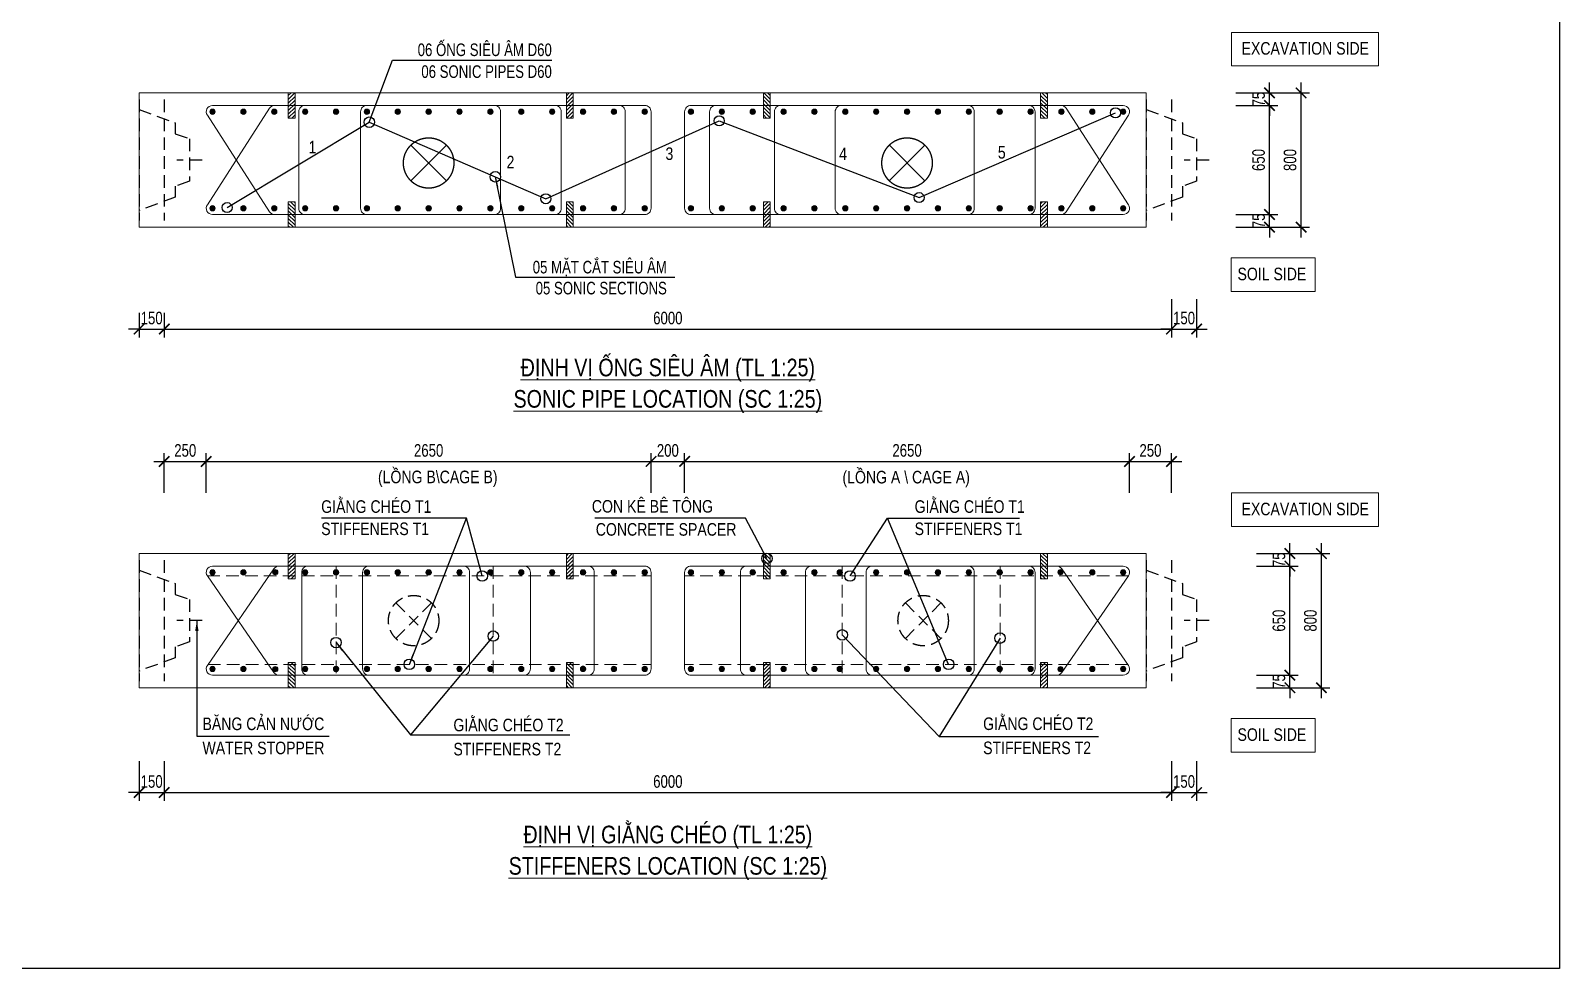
# Model space of a CAD drawing. Header units: millimetres. Extents: x 2746337 to 7547699, y -363432 to 15720.
# Drawn here: x 3008379 to 3044810, y -165266 to -142915 of the extents above; entities that cross this region are included whole.
import ezdxf
from ezdxf.enums import TextEntityAlignment as Align

# ---------------------------------------------------------------- set-up
doc = ezdxf.new("R2010")
doc.units = ezdxf.units.MM
doc.header["$LTSCALE"] = 1200
doc.header["$PDMODE"] = 3
doc.linetypes.add('CENTER', pattern=[2, 1.25, -0.25, 0.25, -0.25])
doc.linetypes.add('HIDDEN', pattern=[0.375, 0.25, -0.125])
for name, color, linetype, lineweight in [('5', 5, 'Continuous', 13), ('BOUND', 3, 'Continuous', 20), ('CWS', 8, 'HIDDEN', 9), ('ENOTE', 2, 'Continuous', 15), ('GRID', 74, 'CENTER', 15), ('K-THUOC', 1, 'Continuous', 18), ('LEADER', 8, 'Continuous', 9), ('MCT', 6, 'Continuous', 20), ('PIPE60', 1, 'Continuous', 25), ('T2HI', 4, 'HIDDEN', 13), ('TEXTMA', 2, 'Continuous', 13), ('TEXTVN', 2, 'Continuous', 20), ('TIE', 4, 'Continuous', 13)]:
    doc.layers.add(name, color=color, linetype=linetype, lineweight=lineweight)
for name, color, linetype in [('CDC.04.HIDDEN', 8, 'HIDDEN'), ('CDC.11.NOTE', 8, 'Continuous'), ('MCSA', 5, 'HIDDEN'), ('MIE', 5, 'HIDDEN')]:
    doc.layers.add(name, color=color, linetype=linetype)
doc.styles.add('DB_Arial', font='arial.ttf', dxfattribs={"width": 0.8})
doc.styles.add('SMTEXT', font='arial.ttf', dxfattribs={"width": 0.75})
doc.dimstyles.new('BSV1-100', dxfattribs={"dimtxt": 300, "dimasz": 250, "dimexe": 200, "dimexo": 0, "dimgap": 108, "dimtad": 1, "dimdec": 0, "dimdsep": 46, "dimtxsty": 'SMTEXT', "dimblk": 'ARCHTICK', "dimcen": 100, "dimdle": 250, "dimclrd": 256, "dimclre": 256, "dimclrt": 1, "dimadec": 0, "dimazin": 0, "dimtfac": 1, "dimtdec": 0, "dimtix": 1, "dimtmove": 2, "dimatfit": 3, "dimfxl": 720, "dimfxlon": 1, "dimtolj": 1, "dimtzin": 0, "dimarcsym": 0})
doc.dimstyles.new('BSV25', dxfattribs={"dimtxt": 300, "dimasz": 250, "dimexe": 200, "dimexo": 0, "dimgap": 108, "dimtad": 1, "dimdec": 0, "dimlfac": 0.25, "dimdsep": 46, "dimtxsty": 'SMTEXT', "dimblk": 'ARCHTICK', "dimcen": 100, "dimdle": 250, "dimclrd": 256, "dimclre": 256, "dimclrt": 2, "dimadec": 0, "dimazin": 0, "dimtfac": 1, "dimtdec": 0, "dimtix": 1, "dimtmove": 2, "dimatfit": 3, "dimfxl": 800, "dimfxlon": 1, "dimtolj": 1, "dimtzin": 0, "dimarcsym": 0})

# ---------------------------------------------------------------- blocks, each defined once
blk = doc.blocks.new('cws800')
at = {"layer": 'CDC.04.HIDDEN'}
for p, q in [((-600, 1440), (-600, -1440)), ((0, 1440), (0, -1440))]:
    blk.add_line(p, q, dxfattribs=at)
for points in [[(0, 1200), (-860, 888), (-860, 627), (-1200, 507), (-1200, -507), (-860, -627), (-860, -888), (0, -1200)], [(-1500, 0), (-900, 0)]]:
    blk.add_lwpolyline(points, dxfattribs=at)
blk = doc.blocks.new('_ArchTick')
at = {"color": 0, "linetype": 'ByBlock', "const_width": 0.15}
blk.add_lwpolyline([(-0.5, -0.5), (0.5, 0.5)], dxfattribs=at)
blk = doc.blocks.new('*D1508')
at = {"layer": 'Defpoints', "color": 0, "transparency": 16777216}
for p in [(3037364, -144400), (3038653, -144400), (3037364, -147600)]:
    blk.add_point(p, dxfattribs=at)
at = {"layer": 'K-THUOC', "lineweight": -2, "transparency": 16777216}
for p, q in [((3038653, -147850), (3038653, -144150)), ((3037853, -144400), (3038853, -144400)), ((3037853, -147600), (3038853, -147600))]:
    blk.add_line(p, q, dxfattribs=at)
at = {"layer": 'K-THUOC', "lineweight": -2, "transparency": 16777216, "xscale": 250, "yscale": 250, "zscale": 250}
for p, rotation in [((3038653, -144400), 90), ((3038653, -147600), 270)]:
    blk.add_blockref('_ArchTick', p, dxfattribs=dict(at, rotation=rotation))
at = {"layer": 'K-THUOC', "color": 2, "transparency": 16777216, "insert": (3038392, -146000), "char_height": 300, "attachment_point": 5, "rotation": 90, "style": 'SMTEXT'}
blk.add_mtext('\\A1;800', dxfattribs=at)
blk = doc.blocks.new('*D1509')
at = {"layer": 'Defpoints', "color": 0, "transparency": 16777216}
for p in [(3037364, -147300), (3037903, -147300), (3037006, -147600)]:
    blk.add_point(p, dxfattribs=at)
at = {"layer": 'K-THUOC', "lineweight": -2, "transparency": 16777216}
for p, q in [((3037903, -147300), (3037903, -147050)), ((3037364, -147300), (3038103, -147300)), ((3037903, -147600), (3037903, -147300)), ((3037103, -147600), (3038103, -147600)), ((3037903, -147600), (3037903, -147850))]:
    blk.add_line(p, q, dxfattribs=at)
at = {"layer": 'K-THUOC', "lineweight": -2, "transparency": 16777216, "xscale": 250, "yscale": 250, "zscale": 250}
for p, rotation in [((3037903, -147300), 270), ((3037903, -147600), 90)]:
    blk.add_blockref('_ArchTick', p, dxfattribs=dict(at, rotation=rotation))
at = {"layer": 'K-THUOC', "color": 2, "transparency": 16777216, "insert": (3037643, -147450), "char_height": 300, "attachment_point": 5, "rotation": 90, "style": 'SMTEXT'}
blk.add_mtext('\\A1;75', dxfattribs=at)
blk = doc.blocks.new('*D1510')
at = {"layer": 'Defpoints', "color": 0, "transparency": 16777216}
for p in [(3037006, -144700), (3037903, -144700), (3037006, -147300)]:
    blk.add_point(p, dxfattribs=at)
at = {"layer": 'K-THUOC', "lineweight": -2, "transparency": 16777216}
for p, q in [((3037903, -147550), (3037903, -144450)), ((3037103, -144700), (3038103, -144700)), ((3037103, -147300), (3038103, -147300))]:
    blk.add_line(p, q, dxfattribs=at)
at = {"layer": 'K-THUOC', "lineweight": -2, "transparency": 16777216, "xscale": 250, "yscale": 250, "zscale": 250}
for p, rotation in [((3037903, -144700), 90), ((3037903, -147300), 270)]:
    blk.add_blockref('_ArchTick', p, dxfattribs=dict(at, rotation=rotation))
at = {"layer": 'K-THUOC', "color": 2, "transparency": 16777216, "insert": (3037642, -146000), "char_height": 300, "attachment_point": 5, "rotation": 90, "style": 'SMTEXT'}
blk.add_mtext('\\A1;650', dxfattribs=at)
blk = doc.blocks.new('*D1511')
at = {"layer": 'Defpoints', "color": 0, "transparency": 16777216}
for p in [(3037006, -144400), (3037903, -144400), (3037006, -144700)]:
    blk.add_point(p, dxfattribs=at)
at = {"layer": 'K-THUOC', "lineweight": -2, "transparency": 16777216}
for p, q in [((3037903, -144400), (3037903, -144150)), ((3037103, -144400), (3038103, -144400)), ((3037903, -144700), (3037903, -144400)), ((3037103, -144700), (3038103, -144700)), ((3037903, -144700), (3037903, -144950))]:
    blk.add_line(p, q, dxfattribs=at)
at = {"layer": 'K-THUOC', "lineweight": -2, "transparency": 16777216, "xscale": 250, "yscale": 250, "zscale": 250}
for p, rotation in [((3037903, -144400), 270), ((3037903, -144700), 90)]:
    blk.add_blockref('_ArchTick', p, dxfattribs=dict(at, rotation=rotation))
at = {"layer": 'K-THUOC', "color": 2, "transparency": 16777216, "insert": (3037643, -144550), "char_height": 300, "attachment_point": 5, "rotation": 90, "style": 'SMTEXT'}
blk.add_mtext('\\A1;75', dxfattribs=at)
blk = doc.blocks.new('*D1512')
at = {"layer": 'Defpoints', "color": 0, "transparency": 16777216}
for p in [(3010965, -149645), (3011565, -149645), (3011565, -150029)]:
    blk.add_point(p, dxfattribs=at)
at = {"layer": 'K-THUOC', "lineweight": -2, "transparency": 16777216}
for p, q in [((3010965, -149645), (3010965, -150229)), ((3011565, -149645), (3011565, -150229)), ((3010965, -150029), (3010715, -150029)), ((3010965, -150029), (3011565, -150029)), ((3011565, -150029), (3011815, -150029))]:
    blk.add_line(p, q, dxfattribs=at)
at = {"layer": 'K-THUOC', "lineweight": -2, "transparency": 16777216, "xscale": 250, "yscale": 250, "zscale": 250}
blk.add_blockref('_ArchTick', (3010965, -150029), dxfattribs=at)
at = {"layer": 'K-THUOC', "lineweight": -2, "transparency": 16777216, "xscale": 250, "yscale": 250, "zscale": 250, "rotation": 180}
blk.add_blockref('_ArchTick', (3011565, -150029), dxfattribs=at)
at = {"layer": 'K-THUOC', "color": 2, "transparency": 16777216, "insert": (3011265, -149768), "char_height": 300, "attachment_point": 5, "style": 'SMTEXT'}
blk.add_mtext('\\A1;150', dxfattribs=at)
blk = doc.blocks.new('*D1518')
at = {"layer": 'Defpoints', "color": 0, "transparency": 16777216}
for p in [(3011565, -149645), (3035565, -149645), (3035565, -150029)]:
    blk.add_point(p, dxfattribs=at)
at = {"layer": 'K-THUOC', "lineweight": -2, "transparency": 16777216}
for p, q in [((3011565, -149645), (3011565, -150229)), ((3035565, -149645), (3035565, -150229)), ((3011315, -150029), (3035815, -150029))]:
    blk.add_line(p, q, dxfattribs=at)
at = {"layer": 'K-THUOC', "lineweight": -2, "transparency": 16777216, "xscale": 250, "yscale": 250, "zscale": 250, "rotation": 180}
blk.add_blockref('_ArchTick', (3011565, -150029), dxfattribs=at)
at = {"layer": 'K-THUOC', "lineweight": -2, "transparency": 16777216, "xscale": 250, "yscale": 250, "zscale": 250}
blk.add_blockref('_ArchTick', (3035565, -150029), dxfattribs=at)
at = {"layer": 'K-THUOC', "color": 2, "transparency": 16777216, "insert": (3023565, -149768), "char_height": 300, "attachment_point": 5, "style": 'SMTEXT'}
blk.add_mtext('\\A1;6000', dxfattribs=at)
blk = doc.blocks.new('mct1')
at = {"lineweight": 9}
h = blk.add_hatch(color=256, dxfattribs=at)
h.dxf.hatch_style = 1
h.paths.add_polyline_path([(-16, 0, 1), (16, 0, 1)])
blk.add_circle((0, 0), 16, dxfattribs=at)
blk = doc.blocks.new('sp')
at = {"layer": '5', "lineweight": 20}
h = blk.add_hatch(dxfattribs=at)
h.set_pattern_fill('ANSI31', color=256, scale=500)
h.set_pattern_definition([(45, (0, 0), (-44.194, 44.194), [])])
h.paths.add_polyline_path([(80, 300), (-80, 300), (-80, -300), (80, -300)])
blk.add_lwpolyline([(-80, -300), (80, -300), (80, 300), (-80, 300)], close=True, dxfattribs=at)
blk = doc.blocks.new('tremie')
at = {"layer": 'MIE', "color": 74, "ltscale": 1000}
for p, q in [((424, -424), (-424, 424)), ((424, 424), (-424, -424))]:
    blk.add_line(p, q, dxfattribs=at)
at = {"layer": 'MIE', "ltscale": 500}
blk.add_circle((0, 0), 600, dxfattribs=at)
blk = doc.blocks.new('*D1519')
at = {"layer": 'Defpoints', "color": 0, "transparency": 16777216}
for p in [(3035565, -149320), (3036165, -149320), (3036165, -150029)]:
    blk.add_point(p, dxfattribs=at)
at = {"layer": 'K-THUOC', "lineweight": -2, "transparency": 16777216}
for p, q in [((3035565, -149320), (3035565, -150229)), ((3036165, -149320), (3036165, -150229)), ((3035565, -150029), (3035315, -150029)), ((3035565, -150029), (3036165, -150029)), ((3036165, -150029), (3036415, -150029))]:
    blk.add_line(p, q, dxfattribs=at)
at = {"layer": 'K-THUOC', "lineweight": -2, "transparency": 16777216, "xscale": 250, "yscale": 250, "zscale": 250}
blk.add_blockref('_ArchTick', (3035565, -150029), dxfattribs=at)
at = {"layer": 'K-THUOC', "lineweight": -2, "transparency": 16777216, "xscale": 250, "yscale": 250, "zscale": 250, "rotation": 180}
blk.add_blockref('_ArchTick', (3036165, -150029), dxfattribs=at)
at = {"layer": 'K-THUOC', "color": 2, "transparency": 16777216, "insert": (3035865, -149768), "char_height": 300, "attachment_point": 5, "style": 'SMTEXT'}
blk.add_mtext('\\A1;150', dxfattribs=at)
blk = doc.blocks.new('*D1520')
at = {"layer": 'Defpoints', "color": 0, "transparency": 16777216}
for p in [(3010965, -160324), (3011565, -160324), (3011565, -161074)]:
    blk.add_point(p, dxfattribs=at)
at = {"layer": 'K-THUOC', "lineweight": -2, "transparency": 16777216}
for p, q in [((3010965, -160324), (3010965, -161274)), ((3011565, -160324), (3011565, -161274)), ((3010965, -161074), (3010715, -161074)), ((3010965, -161074), (3011565, -161074)), ((3011565, -161074), (3011815, -161074))]:
    blk.add_line(p, q, dxfattribs=at)
at = {"layer": 'K-THUOC', "lineweight": -2, "transparency": 16777216, "xscale": 250, "yscale": 250, "zscale": 250}
blk.add_blockref('_ArchTick', (3010965, -161074), dxfattribs=at)
at = {"layer": 'K-THUOC', "lineweight": -2, "transparency": 16777216, "xscale": 250, "yscale": 250, "zscale": 250, "rotation": 180}
blk.add_blockref('_ArchTick', (3011565, -161074), dxfattribs=at)
at = {"layer": 'K-THUOC', "color": 2, "transparency": 16777216, "insert": (3011265, -160813), "char_height": 300, "attachment_point": 5, "style": 'SMTEXT'}
blk.add_mtext('\\A1;150', dxfattribs=at)
blk = doc.blocks.new('*D1521')
at = {"layer": 'Defpoints', "color": 0, "transparency": 16777216}
for p in [(3035565, -160324), (3036165, -160324), (3036165, -161074)]:
    blk.add_point(p, dxfattribs=at)
at = {"layer": 'K-THUOC', "lineweight": -2, "transparency": 16777216}
for p, q in [((3035565, -160324), (3035565, -161274)), ((3036165, -160324), (3036165, -161274)), ((3035565, -161074), (3035315, -161074)), ((3035565, -161074), (3036165, -161074)), ((3036165, -161074), (3036415, -161074))]:
    blk.add_line(p, q, dxfattribs=at)
at = {"layer": 'K-THUOC', "lineweight": -2, "transparency": 16777216, "xscale": 250, "yscale": 250, "zscale": 250}
blk.add_blockref('_ArchTick', (3035565, -161074), dxfattribs=at)
at = {"layer": 'K-THUOC', "lineweight": -2, "transparency": 16777216, "xscale": 250, "yscale": 250, "zscale": 250, "rotation": 180}
blk.add_blockref('_ArchTick', (3036165, -161074), dxfattribs=at)
at = {"layer": 'K-THUOC', "color": 2, "transparency": 16777216, "insert": (3035865, -160813), "char_height": 300, "attachment_point": 5, "style": 'SMTEXT'}
blk.add_mtext('\\A1;150', dxfattribs=at)
blk = doc.blocks.new('*D1522')
at = {"layer": 'Defpoints', "color": 0, "transparency": 16777216}
for p in [(3011565, -160324), (3035565, -160324), (3035565, -161074)]:
    blk.add_point(p, dxfattribs=at)
at = {"layer": 'K-THUOC', "lineweight": -2, "transparency": 16777216}
for p, q in [((3011565, -160324), (3011565, -161274)), ((3035565, -160324), (3035565, -161274)), ((3011315, -161074), (3035815, -161074))]:
    blk.add_line(p, q, dxfattribs=at)
at = {"layer": 'K-THUOC', "lineweight": -2, "transparency": 16777216, "xscale": 250, "yscale": 250, "zscale": 250, "rotation": 180}
blk.add_blockref('_ArchTick', (3011565, -161074), dxfattribs=at)
at = {"layer": 'K-THUOC', "lineweight": -2, "transparency": 16777216, "xscale": 250, "yscale": 250, "zscale": 250}
blk.add_blockref('_ArchTick', (3035565, -161074), dxfattribs=at)
at = {"layer": 'K-THUOC', "color": 2, "transparency": 16777216, "insert": (3023565, -160813), "char_height": 300, "attachment_point": 5, "style": 'SMTEXT'}
blk.add_mtext('\\A1;6000', dxfattribs=at)
blk = doc.blocks.new('*D1523')
at = {"layer": 'Defpoints', "color": 0, "transparency": 16777216}
for p in [(3012565, -153184), (3011565, -153934), (3012565, -153934)]:
    blk.add_point(p, dxfattribs=at)
at = {"layer": 'K-THUOC', "lineweight": -2, "transparency": 16777216}
for p, q in [((3011565, -153934), (3011565, -152984)), ((3012565, -153934), (3012565, -152984)), ((3011315, -153184), (3012815, -153184))]:
    blk.add_line(p, q, dxfattribs=at)
at = {"layer": 'K-THUOC', "lineweight": -2, "transparency": 16777216, "xscale": 250, "yscale": 250, "zscale": 250, "rotation": 180}
blk.add_blockref('_ArchTick', (3011565, -153184), dxfattribs=at)
at = {"layer": 'K-THUOC', "lineweight": -2, "transparency": 16777216, "xscale": 250, "yscale": 250, "zscale": 250}
blk.add_blockref('_ArchTick', (3012565, -153184), dxfattribs=at)
at = {"layer": 'K-THUOC', "color": 2, "transparency": 16777216, "insert": (3012065, -152923), "char_height": 300, "attachment_point": 5, "style": 'SMTEXT'}
blk.add_mtext('\\A1;250', dxfattribs=at)
blk = doc.blocks.new('*D1524')
at = {"layer": 'Defpoints', "color": 0, "transparency": 16777216}
for p in [(3023165, -153184), (3012565, -153934), (3023165, -153934)]:
    blk.add_point(p, dxfattribs=at)
at = {"layer": 'K-THUOC', "lineweight": -2, "transparency": 16777216}
for p, q in [((3012565, -153934), (3012565, -152984)), ((3023165, -153934), (3023165, -152984)), ((3012315, -153184), (3023415, -153184))]:
    blk.add_line(p, q, dxfattribs=at)
at = {"layer": 'K-THUOC', "lineweight": -2, "transparency": 16777216, "xscale": 250, "yscale": 250, "zscale": 250, "rotation": 180}
blk.add_blockref('_ArchTick', (3012565, -153184), dxfattribs=at)
at = {"layer": 'K-THUOC', "lineweight": -2, "transparency": 16777216, "xscale": 250, "yscale": 250, "zscale": 250}
blk.add_blockref('_ArchTick', (3023165, -153184), dxfattribs=at)
at = {"layer": 'K-THUOC', "color": 2, "transparency": 16777216, "insert": (3017865, -152923), "char_height": 300, "attachment_point": 5, "style": 'SMTEXT'}
blk.add_mtext('\\A1;2650', dxfattribs=at)
blk = doc.blocks.new('*D1525')
at = {"layer": 'Defpoints', "color": 0, "transparency": 16777216}
for p in [(3023965, -153184), (3023165, -153934), (3023965, -153934)]:
    blk.add_point(p, dxfattribs=at)
at = {"layer": 'K-THUOC', "lineweight": -2, "transparency": 16777216}
for p, q in [((3023165, -153934), (3023165, -152984)), ((3023965, -153934), (3023965, -152984)), ((3022915, -153184), (3024215, -153184))]:
    blk.add_line(p, q, dxfattribs=at)
at = {"layer": 'K-THUOC', "lineweight": -2, "transparency": 16777216, "xscale": 250, "yscale": 250, "zscale": 250, "rotation": 180}
blk.add_blockref('_ArchTick', (3023165, -153184), dxfattribs=at)
at = {"layer": 'K-THUOC', "lineweight": -2, "transparency": 16777216, "xscale": 250, "yscale": 250, "zscale": 250}
blk.add_blockref('_ArchTick', (3023965, -153184), dxfattribs=at)
at = {"layer": 'K-THUOC', "color": 2, "transparency": 16777216, "insert": (3023565, -152923), "char_height": 300, "attachment_point": 5, "style": 'SMTEXT'}
blk.add_mtext('\\A1;200', dxfattribs=at)
blk = doc.blocks.new('*D1526')
at = {"layer": 'Defpoints', "color": 0, "transparency": 16777216}
for p in [(3034565, -153184), (3023965, -153934), (3034565, -153934)]:
    blk.add_point(p, dxfattribs=at)
at = {"layer": 'K-THUOC', "lineweight": -2, "transparency": 16777216}
for p, q in [((3023965, -153934), (3023965, -152984)), ((3034565, -153934), (3034565, -152984)), ((3023715, -153184), (3034815, -153184))]:
    blk.add_line(p, q, dxfattribs=at)
at = {"layer": 'K-THUOC', "lineweight": -2, "transparency": 16777216, "xscale": 250, "yscale": 250, "zscale": 250, "rotation": 180}
blk.add_blockref('_ArchTick', (3023965, -153184), dxfattribs=at)
at = {"layer": 'K-THUOC', "lineweight": -2, "transparency": 16777216, "xscale": 250, "yscale": 250, "zscale": 250}
blk.add_blockref('_ArchTick', (3034565, -153184), dxfattribs=at)
at = {"layer": 'K-THUOC', "color": 2, "transparency": 16777216, "insert": (3029265, -152923), "char_height": 300, "attachment_point": 5, "style": 'SMTEXT'}
blk.add_mtext('\\A1;2650', dxfattribs=at)
blk = doc.blocks.new('*D1527')
at = {"layer": 'Defpoints', "color": 0, "transparency": 16777216}
for p in [(3035565, -153184), (3034565, -153934), (3035565, -153934)]:
    blk.add_point(p, dxfattribs=at)
at = {"layer": 'K-THUOC', "lineweight": -2, "transparency": 16777216}
for p, q in [((3034565, -153934), (3034565, -152984)), ((3035565, -153934), (3035565, -152984)), ((3034315, -153184), (3035815, -153184))]:
    blk.add_line(p, q, dxfattribs=at)
at = {"layer": 'K-THUOC', "lineweight": -2, "transparency": 16777216, "xscale": 250, "yscale": 250, "zscale": 250, "rotation": 180}
blk.add_blockref('_ArchTick', (3034565, -153184), dxfattribs=at)
at = {"layer": 'K-THUOC', "lineweight": -2, "transparency": 16777216, "xscale": 250, "yscale": 250, "zscale": 250}
blk.add_blockref('_ArchTick', (3035565, -153184), dxfattribs=at)
at = {"layer": 'K-THUOC', "color": 2, "transparency": 16777216, "insert": (3035065, -152923), "char_height": 300, "attachment_point": 5, "style": 'SMTEXT'}
blk.add_mtext('\\A1;250', dxfattribs=at)
blk = doc.blocks.new('*D1528')
at = {"layer": 'Defpoints', "color": 0, "transparency": 16777216}
for p in [(3037638, -155378), (3039138, -155378), (3037638, -158578)]:
    blk.add_point(p, dxfattribs=at)
at = {"layer": 'K-THUOC', "lineweight": -2, "transparency": 16777216}
for p, q in [((3039138, -158828), (3039138, -155128)), ((3038338, -155378), (3039338, -155378)), ((3038338, -158578), (3039338, -158578))]:
    blk.add_line(p, q, dxfattribs=at)
at = {"layer": 'K-THUOC', "lineweight": -2, "transparency": 16777216, "xscale": 250, "yscale": 250, "zscale": 250}
for p, rotation in [((3039138, -155378), 90), ((3039138, -158578), 270)]:
    blk.add_blockref('_ArchTick', p, dxfattribs=dict(at, rotation=rotation))
at = {"layer": 'K-THUOC', "color": 2, "transparency": 16777216, "insert": (3038877, -156978), "char_height": 300, "attachment_point": 5, "rotation": 90, "style": 'SMTEXT'}
blk.add_mtext('\\A1;800', dxfattribs=at)
blk = doc.blocks.new('*D1529')
at = {"layer": 'Defpoints', "color": 0, "transparency": 16777216}
for p in [(3037638, -158278), (3038388, -158278), (3037280, -158578)]:
    blk.add_point(p, dxfattribs=at)
at = {"layer": 'K-THUOC', "lineweight": -2, "transparency": 16777216}
for p, q in [((3038388, -158278), (3038388, -158028)), ((3037638, -158278), (3038588, -158278)), ((3038388, -158578), (3038388, -158278)), ((3037588, -158578), (3038588, -158578)), ((3038388, -158578), (3038388, -158828))]:
    blk.add_line(p, q, dxfattribs=at)
at = {"layer": 'K-THUOC', "lineweight": -2, "transparency": 16777216, "xscale": 250, "yscale": 250, "zscale": 250}
for p, rotation in [((3038388, -158278), 270), ((3038388, -158578), 90)]:
    blk.add_blockref('_ArchTick', p, dxfattribs=dict(at, rotation=rotation))
at = {"layer": 'K-THUOC', "color": 2, "transparency": 16777216, "insert": (3038128, -158428), "char_height": 300, "attachment_point": 5, "rotation": 90, "style": 'SMTEXT'}
blk.add_mtext('\\A1;75', dxfattribs=at)
blk = doc.blocks.new('*D1530')
at = {"layer": 'Defpoints', "color": 0, "transparency": 16777216}
for p in [(3037280, -155678), (3038388, -155678), (3037280, -158278)]:
    blk.add_point(p, dxfattribs=at)
at = {"layer": 'K-THUOC', "lineweight": -2, "transparency": 16777216}
for p, q in [((3038388, -158528), (3038388, -155428)), ((3037588, -155678), (3038588, -155678)), ((3037588, -158278), (3038588, -158278))]:
    blk.add_line(p, q, dxfattribs=at)
at = {"layer": 'K-THUOC', "lineweight": -2, "transparency": 16777216, "xscale": 250, "yscale": 250, "zscale": 250}
for p, rotation in [((3038388, -155678), 90), ((3038388, -158278), 270)]:
    blk.add_blockref('_ArchTick', p, dxfattribs=dict(at, rotation=rotation))
at = {"layer": 'K-THUOC', "color": 2, "transparency": 16777216, "insert": (3038127, -156978), "char_height": 300, "attachment_point": 5, "rotation": 90, "style": 'SMTEXT'}
blk.add_mtext('\\A1;650', dxfattribs=at)
blk = doc.blocks.new('*D1531')
at = {"layer": 'Defpoints', "color": 0, "transparency": 16777216}
for p in [(3037280, -155378), (3038388, -155378), (3037280, -155678)]:
    blk.add_point(p, dxfattribs=at)
at = {"layer": 'K-THUOC', "lineweight": -2, "transparency": 16777216}
for p, q in [((3038388, -155378), (3038388, -155128)), ((3037588, -155378), (3038588, -155378)), ((3038388, -155678), (3038388, -155378)), ((3037588, -155678), (3038588, -155678)), ((3038388, -155678), (3038388, -155928))]:
    blk.add_line(p, q, dxfattribs=at)
at = {"layer": 'K-THUOC', "lineweight": -2, "transparency": 16777216, "xscale": 250, "yscale": 250, "zscale": 250}
for p, rotation in [((3038388, -155378), 270), ((3038388, -155678), 90)]:
    blk.add_blockref('_ArchTick', p, dxfattribs=dict(at, rotation=rotation))
at = {"layer": 'K-THUOC', "color": 2, "transparency": 16777216, "insert": (3038128, -155528), "char_height": 300, "attachment_point": 5, "rotation": 90, "style": 'SMTEXT'}
blk.add_mtext('\\A1;75', dxfattribs=at)

msp = doc.modelspace()

# ---------------------------------------------------------------- linework, layer by layer
msp.add_lwpolyline([(2951292.7, -88114), (3044810, -88114), (3044810, -165266.4), (2951292.7, -165266.4)], close=True)
at = {"layer": 'BOUND'}
for points in [[(3010965, -147600.1), (3034965, -147600.1), (3034965, -144400.1), (3010965, -144400.1)], [(3010965, -158578.1), (3034965, -158578.1), (3034965, -155378.1), (3010965, -155378.1)]]:
    msp.add_lwpolyline(points, close=True, dxfattribs=at)
at = {"layer": 'ENOTE'}
for points in [[(3036997, -142957.6), (3040497, -142957.6), (3040497, -143757.6), (3036997, -143757.6)], [(3036986.3, -148334.2), (3038986.3, -148334.2), (3038986.3, -149134.2), (3036986.3, -149134.2)], [(3036997, -153935.6), (3040497, -153935.6), (3040497, -154735.6), (3036997, -154735.6)], [(3036986.3, -159312.2), (3038986.3, -159312.2), (3038986.3, -160112.2), (3036986.3, -160112.2)]]:
    msp.add_lwpolyline(points, close=True, dxfattribs=at)
at = {"layer": 'MCSA', "color": 5, "ltscale": 1000}
for points in [[(3024789.6, -145067.3), (3029550.5, -146895.1), (3034232.3, -144875.9)], [(3013061, -147134.2), (3016451.2, -145099), (3020656.3, -146922.2), (3024789.6, -145067.3)]]:
    msp.add_lwpolyline(points, dxfattribs=at)
at = {"layer": 'MIE'}
for p, q in [((3017083.5, -157402.4), (3017932, -156553.9)), ((3017083.5, -156553.9), (3017932, -157402.4)), ((3030073.1, -157402.4), (3029224.5, -156553.9)), ((3030073.1, -156553.9), (3029224.5, -157402.4))]:
    msp.add_line(p, q, dxfattribs=at)
for centre in [(3017507.7, -156978.1), (3029648.8, -156978.1)]:
    msp.add_circle(centre, 600, dxfattribs=at)
at = {"layer": 'PIPE60'}
for centre in [(3024789.6, -145067.3), (3034232.3, -144875.9), (3020656.3, -146922.2), (3029550.5, -146895.1), (3013061, -147134.2)]:
    msp.add_circle(centre, 120, dxfattribs=at)
at = {"layer": 'T2HI'}
for p, q in [((3012591.4, -155913.3), (3023163.5, -155913.3)), ((3015657.4, -155678.1), (3015657.4, -158278.1)), ((3019404.7, -155678.1), (3019404.7, -158278.1)), ((3034538.5, -155913.3), (3023966.4, -155913.3)), ((3027720.8, -155678.1), (3027720.8, -158278.1)), ((3031480, -155678.1), (3031480, -158278.1)), ((3012607.5, -158019.7), (3023165, -158019.7)), ((3034522.4, -158019.7), (3023965, -158019.7))]:
    msp.add_line(p, q, dxfattribs=at)
at = {"layer": 'TIE'}
for points in [[(3014199.6, -144700.1, 0.2467092), (3014076, -144765), (3012591.4, -147065, 0.6042234), (3012715, -147300.1), (3023015, -147300.1, 0.4142136), (3023165, -147150.1), (3023165, -144850.1, 0.4142136), (3023015, -144700.1), (3012715, -144700.1, 0.6042234), (3012591.4, -144935.2), (3014076, -147235.2, 0.2467092), (3014199.6, -147300.1)], [(3015372.1, -147300.1), (3014922.1, -147300.1, -0.4142136), (3014772.1, -147150.1), (3014772.1, -144850.1, -0.4142136), (3014922.1, -144700.1), (3015372.1, -144700.1)], [(3016843.5, -147300.1), (3016393.5, -147300.1, -0.4142136), (3016243.5, -147150.1), (3016243.5, -144850.1, -0.4142136), (3016393.5, -144700.1), (3016843.5, -144700.1)], [(3019427.4, -147300.1, 0.4142136), (3019577.4, -147150.1), (3019577.4, -144850.1, 0.4142136), (3019427.4, -144700.1)], [(3020874.1, -147300.1, 0.4142136), (3021024.1, -147150.1), (3021024.1, -144850.1, 0.4142136), (3020874.1, -144700.1)], [(3022398.5, -147300.1, 0.4142136), (3022548.5, -147150.1), (3022548.5, -144850.1, 0.4142136), (3022398.5, -144700.1)], [(3032930.3, -147300.1, 0.2467092), (3033053.9, -147235.2), (3034538.5, -144935.2, 0.6042234), (3034415, -144700.1), (3024115, -144700.1, 0.4142136), (3023965, -144850.1), (3023965, -147150.1, 0.4142136), (3024115, -147300.1), (3034415, -147300.1, 0.6042234), (3034538.5, -147065), (3033053.9, -144765, 0.2467092), (3032930.3, -144700.1)], [(3025159.7, -147300.1), (3024709.7, -147300.1, -0.4142136), (3024559.7, -147150.1), (3024559.7, -144850.1, -0.4142136), (3024709.7, -144700.1), (3025159.7, -144700.1)], [(3026705.8, -147300.1), (3026255.8, -147300.1, -0.4142136), (3026105.8, -147150.1), (3026105.8, -144850.1, -0.4142136), (3026255.8, -144700.1), (3026705.8, -144700.1)], [(3028152.5, -147300.1), (3027702.5, -147300.1, -0.4142136), (3027552.5, -147150.1), (3027552.5, -144850.1, -0.4142136), (3027702.5, -144700.1), (3028152.5, -144700.1)], [(3030715.2, -147300.1, 0.4142136), (3030865.2, -147150.1), (3030865.2, -144850.1, 0.4142136), (3030715.2, -144700.1)], [(3032164.2, -147300.1, 0.4142136), (3032314.2, -147150.1), (3032314.2, -144850.1, 0.4142136), (3032164.2, -144700.1)], [(3014899.6, -155678.1), (3014299.6, -155678.1, 0.2467092), (3014176, -155743), (3012591.4, -158043, 0.6042234), (3012715, -158278.1), (3023015, -158278.1, 0.4142136), (3023165, -158128.1), (3023165, -155828.1, 0.4142136), (3023015, -155678.1), (3012715, -155678.1, 0.6042234), (3012591.4, -155913.3), (3014176, -158213.3, 0.2467092), (3014299.6, -158278.1), (3014899.6, -158278.1)], [(3015439.7, -158278.1), (3014989.7, -158278.1, -0.4142136), (3014839.7, -158128.1), (3014839.7, -155828.1, -0.4142136), (3014989.7, -155678.1), (3015439.7, -155678.1)], [(3016891.4, -158278.1), (3016441.4, -158278.1, -0.4142136), (3016291.4, -158128.1), (3016291.4, -155828.1, -0.4142136), (3016441.4, -155678.1), (3016891.4, -155678.1)], [(3018241.7, -158278.1), (3018691.7, -158278.1, 0.4142136), (3018841.7, -158128.1), (3018841.7, -155828.1, 0.4142136), (3018691.7, -155678.1), (3018241.7, -155678.1)], [(3019688.4, -158278.1), (3020138.4, -158278.1, 0.4142136), (3020288.4, -158128.1), (3020288.4, -155828.1, 0.4142136), (3020138.4, -155678.1), (3019688.4, -155678.1)], [(3021212.8, -158278.1), (3021662.8, -158278.1, 0.4142136), (3021812.8, -158128.1), (3021812.8, -155828.1, 0.4142136), (3021662.8, -155678.1), (3021212.8, -155678.1)], [(3032230.3, -158278.1), (3032830.3, -158278.1, 0.2467092), (3032953.9, -158213.3), (3034538.5, -155913.3, 0.6042234), (3034415, -155678.1), (3024115, -155678.1, 0.4142136), (3023965, -155828.1), (3023965, -158128.1, 0.4142136), (3024115, -158278.1), (3034415, -158278.1, 0.6042234), (3034538.5, -158043), (3032953.9, -155743, 0.2467092), (3032830.3, -155678.1), (3032230.3, -155678.1)], [(3025895.4, -158278.1), (3025445.4, -158278.1, -0.4142136), (3025295.4, -158128.1), (3025295.4, -155828.1, -0.4142136), (3025445.4, -155678.1), (3025895.4, -155678.1)], [(3027441.5, -158278.1), (3026991.5, -158278.1, -0.4142136), (3026841.5, -158128.1), (3026841.5, -155828.1, -0.4142136), (3026991.5, -155678.1), (3027441.5, -155678.1)], [(3028888.3, -158278.1), (3028438.3, -158278.1, -0.4142136), (3028288.3, -158128.1), (3028288.3, -155828.1, -0.4142136), (3028438.3, -155678.1), (3028888.3, -155678.1)], [(3030265.2, -158278.1), (3030715.2, -158278.1, 0.4142136), (3030865.2, -158128.1), (3030865.2, -155828.1, 0.4142136), (3030715.2, -155678.1), (3030265.2, -155678.1)], [(3031714.2, -158278.1), (3032164.2, -158278.1, 0.4142136), (3032314.2, -158128.1), (3032314.2, -155828.1, 0.4142136), (3032164.2, -155678.1), (3031714.2, -155678.1)]]:
    msp.add_lwpolyline(points, format="xyb", dxfattribs=at)

# ---------------------------------------------------------------- block references
at = {"layer": 'CWS', "xscale": -1}
for p in [(3010965, -146000.1), (3034965, -146000.1), (3010965, -156978.1), (3034965, -156978.1)]:
    msp.add_blockref('cws800', p, dxfattribs=at)
at = {"layer": 'ENOTE'}
for p in [(3014601.4, -144700.1), (3021226.5, -144700.1), (3014601.4, -155678.1), (3021226.5, -155678.1)]:
    msp.add_blockref('sp', p, dxfattribs=at)
at = {"layer": 'ENOTE', "xscale": -1}
for p in [(3025921.5, -144700.1), (3032528.5, -144700.1), (3025921.5, -155678.1), (3032528.5, -155678.1)]:
    msp.add_blockref('sp', p, dxfattribs=at)
at = {"layer": 'ENOTE', "xscale": -1, "rotation": 180}
for p in [(3014601.4, -147300.1), (3021226.5, -147300.1), (3014601.4, -158278.1), (3021226.5, -158278.1)]:
    msp.add_blockref('sp', p, dxfattribs=at)
at = {"layer": 'ENOTE', "rotation": 180}
for p in [(3025921.5, -147300.1), (3032528.5, -147300.1), (3025921.5, -158278.1), (3032528.5, -158278.1)]:
    msp.add_blockref('sp', p, dxfattribs=at)
at = {"layer": 'GRID', "rotation": 269.6724061558663}
for p in [(3017865, -146071), (3029265, -146071)]:
    msp.add_blockref('tremie', p, dxfattribs=at)
at = {"layer": 'MCT', "yscale": 4, "zscale": 4, "rotation": 180}
for p, xscale in [((3012715, -144850.1), -4), ((3013450.7, -144850.1), -4), ((3014186.4, -144850.1), -4), ((3014922.1, -144850.1), -4), ((3015657.8, -144850.1), -4), ((3016393.5, -144850.1), -4), ((3017129.2, -144850.1), -4), ((3017865, -144850.1), -4), ((3018600.7, -144850.1), -4), ((3019336.4, -144850.1), -4), ((3020072.1, -144850.1), -4), ((3020807.8, -144850.1), -4), ((3021543.5, -144850.1), -4), ((3022279.2, -144850.1), -4), ((3023015, -144850.1), -4), ((3024115, -144850.1), 4), ((3024850.7, -144850.1), 4), ((3025586.4, -144850.1), 4), ((3026322.1, -144850.1), 4), ((3027057.8, -144850.1), 4), ((3027793.5, -144850.1), 4), ((3028529.2, -144850.1), 4), ((3029265, -144850.1), 4), ((3030000.7, -144850.1), 4), ((3030736.4, -144850.1), 4), ((3031472.1, -144850.1), 4), ((3032207.8, -144850.1), 4), ((3032943.5, -144850.1), 4), ((3033679.2, -144850.1), 4), ((3034415, -144850.1), 4), ((3012715, -147150.1), -4), ((3013450.7, -147150.1), -4), ((3014186.4, -147150.1), -4), ((3014922.1, -147150.1), -4), ((3015657.8, -147150.1), -4), ((3016393.5, -147150.1), -4), ((3017129.2, -147150.1), -4), ((3017865, -147150.1), -4), ((3018600.7, -147150.1), -4), ((3019336.4, -147150.1), -4), ((3020072.1, -147150.1), -4), ((3020807.8, -147150.1), -4), ((3021543.5, -147150.1), -4), ((3022279.2, -147150.1), -4), ((3023015, -147150.1), -4), ((3024115, -147150.1), 4), ((3024850.7, -147150.1), 4), ((3025586.4, -147150.1), 4), ((3026322.1, -147150.1), 4), ((3027057.8, -147150.1), 4), ((3027793.5, -147150.1), 4), ((3028529.2, -147150.1), 4), ((3029265, -147150.1), 4), ((3030000.7, -147150.1), 4), ((3030736.4, -147150.1), 4), ((3031472.1, -147150.1), 4), ((3032207.8, -147150.1), 4), ((3032943.5, -147150.1), 4), ((3033679.2, -147150.1), 4), ((3034415, -147150.1), 4), ((3012715, -158128.1), -4), ((3013450.7, -158128.1), -4), ((3014208.6, -158134.1), -4), ((3014922.1, -158128.1), -4), ((3015657.8, -158128.1), -4), ((3016393.5, -158128.1), -4), ((3017129.2, -158128.1), -4), ((3017865, -158128.1), -4), ((3018600.7, -158128.1), -4), ((3019336.4, -158128.1), -4), ((3020072.1, -158128.1), -4), ((3020807.8, -158128.1), -4), ((3022279.2, -158128.1), -4), ((3023015, -158128.1), -4), ((3024115, -158128.1), 4), ((3024850.7, -158128.1), 4), ((3025586.4, -158128.1), 4), ((3026322.1, -158128.1), 4), ((3027057.8, -158128.1), 4), ((3027662.1, -158128.1), 4), ((3028529.2, -158128.1), 4), ((3029265, -158128.1), 4), ((3030000.7, -158128.1), 4), ((3030736.4, -158128.1), 4), ((3031472.1, -158128.1), 4), ((3032207.8, -158128.1), 4), ((3032921.3, -158134.1), 4), ((3033679.2, -158128.1), 4), ((3034415, -158128.1), 4)]:
    msp.add_blockref('mct1', p, dxfattribs=dict(at, xscale=xscale))
at = {"layer": 'MCT', "yscale": 4, "zscale": 4}
for p, xscale in [((3012715, -155828.1), 4), ((3013450.7, -155828.1), 4), ((3014208.6, -155822.2), 4), ((3014922.1, -155828.1), 4), ((3015657.8, -155828.1), 4), ((3016393.5, -155828.1), 4), ((3017129.2, -155828.1), 4), ((3017865, -155828.1), 4), ((3018600.7, -155828.1), 4), ((3019336.4, -155828.1), 4), ((3020072.1, -155828.1), 4), ((3020807.8, -155828.1), 4), ((3021543.5, -155828.1), 4), ((3022279.2, -155828.1), 4), ((3023015, -155828.1), 4), ((3024115, -155828.1), -4), ((3024850.7, -155828.1), -4), ((3025586.4, -155828.1), -4), ((3026322.1, -155828.1), -4), ((3027057.8, -155828.1), -4), ((3027662.1, -155828.1), -4), ((3028529.2, -155828.1), -4), ((3029265, -155828.1), -4), ((3030000.7, -155828.1), -4), ((3030736.4, -155828.1), -4), ((3031472.1, -155828.1), -4), ((3032207.8, -155828.1), -4), ((3032921.3, -155822.2), -4), ((3033679.2, -155828.1), -4), ((3034415, -155828.1), -4)]:
    msp.add_blockref('mct1', p, dxfattribs=dict(at, xscale=xscale))
at = {"layer": 'T2HI', "ltscale": 1000, "xscale": -4, "yscale": 4, "zscale": 4, "rotation": 180}
msp.add_blockref('mct1', (3021543.5, -158128.1), dxfattribs=at)

# ---------------------------------------------------------------- texts
at = {"layer": 'TEXTMA', "style": 'DB_Arial', "width": 0.8}
for s, p in [('BĂNG CẢN NƯỚC', (3012476.2, -159587.2)), ('WATER STOPPER', (3012476.2, -160162.2))]:
    msp.add_text(s, height=300, rotation=360, dxfattribs=at).set_placement(p)
at = {"layer": 'TEXTVN', "lineweight": 20, "style": 'SMTEXT', "width": 0.75}
for s, p in [('06 ỐNG SIÊU ÂM D60', (3020800.2, -143523.1)), ('06 SONIC PIPES D60', (3020800.2, -144043.1)), ('05 MẶT CẮT SIÊU ÂM', (3023540.9, -148702.9)), ('05 SONIC SECTIONS', (3023540.9, -149202.9))]:
    msp.add_text(s, height=300, dxfattribs=at).set_placement(p, align=Align.RIGHT)
at = {"layer": 'TEXTVN', "style": 'DB_Arial', "width": 0.8}
for p in [(3037236.2, -143489.3), (3037236.2, -154467.3)]:
    msp.add_text('EXCAVATION SIDE', height=300, dxfattribs=at).set_placement(p)
for s, p in [('1', (3015097.1, -145842.7)), ('3', (3023601.3, -145999.3)), ('4', (3027740.1, -146002.7)), ('5', (3031522.2, -145966.8)), ('2', (3019815, -146200.5))]:
    msp.add_text(s, height=300, rotation=360, dxfattribs=at).set_placement(p, align=Align.CENTER)
for p in [(3038778.5, -148865.8), (3038778.5, -159843.9)]:
    msp.add_text('SOIL SIDE', height=300, dxfattribs=at).set_placement(p, align=Align.RIGHT)
for s, p in [('%%UĐỊNH VỊ ỐNG SIÊU ÂM (TL 1:25)', (3023565, -150944.2)), ('%%USONIC PIPE LOCATION (SC 1:25)', (3023565, -151744.2)), ('%%UĐỊNH VỊ GIẰNG CHÉO (TL 1:25)', (3023565, -162074.3)), ('%%USTIFFENERS LOCATION (SC 1:25)', (3023565, -162874.3))]:
    msp.add_text(s, height=420, rotation=360, dxfattribs=at).set_placement(p, align=Align.MIDDLE)
for s, p in [('(LỒNG B\\CAGE B)', (3016656.9, -153702.7)), ('(LỒNG A \\ CAGE A)', (3027725.5, -153708.1)), ('GIẰNG CHÉO T1', (3015304.6, -154409.1)), ('CON KÊ BÊ TÔNG', (3021753.9, -154403.7)), ('GIẰNG CHÉO T1', (3029444.9, -154409.1)), ('STIFFENERS T1', (3015304.6, -154939.1)), (' CONCRETE SPACER', (3021753.9, -154953.7)), ('STIFFENERS T1', (3029444.9, -154939.1)), ('GIẰNG CHÉO T2', (3031078, -159585)), ('GIẰNG CHÉO T2', (3018455.3, -159614.6)), ('STIFFENERS T2', (3018455.3, -160189.6)), ('STIFFENERS T2', (3031078, -160160))]:
    msp.add_text(s, height=300, rotation=360, dxfattribs=at).set_placement(p)

# ---------------------------------------------------------------- dimensions: what is measured, and where the dimension line sits
at = {"layer": 'K-THUOC'}
for base, p1, p2, picture, middle in [((3037903.1, -144400.1), (3037006.3, -144700.1), (3037006.3, -144400.1), '*D1511', (3037642.6, -144550.1)), ((3038653.1, -144400.1), (3037364.4, -147600.1), (3037364.4, -144400.1), '*D1508', (3038391.9, -146000.1)), ((3037903.1, -144700.1), (3037006.3, -147300.1), (3037006.3, -144700.1), '*D1510', (3037641.9, -146000.1)), ((3037903.1, -147300.1), (3037006.3, -147600.1), (3037364.4, -147300.1), '*D1509', (3037642.6, -147450.1)), ((3038388.1, -155378.1), (3037280, -155678.1), (3037280, -155378.1), '*D1531', (3038127.5, -155528.1)), ((3039138.1, -155378.1), (3037638.1, -158578.1), (3037638.1, -155378.1), '*D1528', (3038876.9, -156978.1)), ((3038388.1, -155678.1), (3037280, -158278.1), (3037280, -155678.1), '*D1530', (3038126.9, -156978.1)), ((3038388.1, -158278.1), (3037280, -158578.1), (3037638.1, -158278.1), '*D1529', (3038127.5, -158428.1))]:
    dim = msp.add_linear_dim(base=base, p1=p1, p2=p2, angle=90, dimstyle='BSV25', dxfattribs=at)
    dim.commit()
    dim.dimension.update_dxf_attribs({"geometry": picture, "text_midpoint": middle})
for base, p1, p2, picture, middle in [((3036165, -150028.8), (3035565, -149319.7), (3036165, -149319.7), '*D1519', (3035865, -149767.7)), ((3011565, -150028.8), (3010965, -149645), (3011565, -149645), '*D1512', (3011265, -149767.7)), ((3035565, -150028.8), (3011565, -149645), (3035565, -149645), '*D1518', (3023565, -149767.7)), ((3012565, -153183.9), (3011565, -153933.9), (3012565, -153933.9), '*D1523', (3012065, -152922.7)), ((3023165, -153183.9), (3012565, -153933.9), (3023165, -153933.9), '*D1524', (3017865, -152922.7)), ((3023965, -153183.9), (3023165, -153933.9), (3023965, -153933.9), '*D1525', (3023565, -152922.7)), ((3034565, -153183.9), (3023965, -153933.9), (3034565, -153933.9), '*D1526', (3029265, -152922.7)), ((3035565, -153183.9), (3034565, -153933.9), (3035565, -153933.9), '*D1527', (3035065, -152922.7)), ((3011565, -161074.3), (3010965, -160324.3), (3011565, -160324.3), '*D1520', (3011265, -160813.1)), ((3035565, -161074.3), (3011565, -160324.3), (3035565, -160324.3), '*D1522', (3023565, -160813.1)), ((3036165, -161074.3), (3035565, -160324.3), (3036165, -160324.3), '*D1521', (3035865, -160813.1))]:
    dim = msp.add_linear_dim(base=base, p1=p1, p2=p2, dimstyle='BSV25', dxfattribs=at)
    dim.commit()
    dim.dimension.update_dxf_attribs({"geometry": picture, "text_midpoint": middle})

# ---------------------------------------------------------------- leaders
at = {"layer": 'CDC.11.NOTE'}
msp.add_leader([(3012341.8, -156978.1), (3012341.8, -159727.6), (3015495.2, -159727.6)], dimstyle='BSV1-100', override={"dimgap": 108, "dimtad": 0}, dxfattribs=at)
at = {"layer": 'LEADER'}
for points in [[(3016451.2, -145099), (3017000.2, -143623.1), (3020800.2, -143623.1)], [(3019453.6, -146400.8), (3019932, -148790.8), (3023732, -148790.8)], [(3019141.6, -155913.3), (3018763.5, -154533.3), (3015311.1, -154533.3)], [(3017405.4, -158019.7), (3018763.5, -154533.3), (3015311.1, -154533.3)], [(3025925.4, -155494.2), (3025411.3, -154533.3), (3021824.9, -154533.3)], [(3027906, -155913.3), (3028797.5, -154533.3), (3031943.5, -154533.3)], [(3030256.2, -158019.7), (3028797.5, -154533.3), (3031943.5, -154533.3)], [(3015657.4, -157501.3), (3017432.5, -159703.3), (3021232.5, -159703.3)], [(3019404.7, -157345.9), (3017432.5, -159703.3), (3021232.5, -159703.3)], [(3027720.8, -157316.8), (3030029.4, -159739), (3033829.4, -159739)], [(3031480, -157394.7), (3030029.4, -159739), (3033829.4, -159739)]]:
    msp.add_leader(points, dimstyle='BSV25', override={"dimldrblk": 'Origin'}, dxfattribs=at)

doc.saveas('drawing.dxf')
